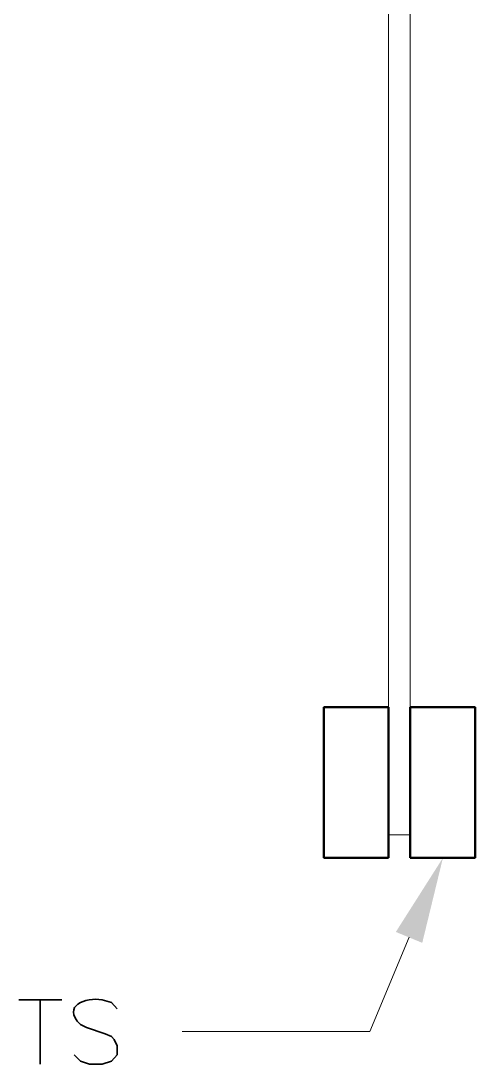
# Model space of a CAD drawing. Header units: inches. Extents: x 5 to 516, y -193 to 129.
# Drawn here: x 18.479 to 19.357, y -180.21 to -178.194 of the extents above; entities that cross this region are included whole.
import ezdxf

# ---------------------------------------------------------------- set-up
doc = ezdxf.new("R2010")
doc.units = ezdxf.units.IN
doc.header["$MEASUREMENT"] = 0
doc.layers.add('PDF7_Geometry', color=7, linetype='Continuous')
doc.layers.add('PDF7_Solid Fills', color=7, linetype='Continuous')

msp = doc.modelspace()

# ---------------------------------------------------------------- linework, layer by layer
at = {"layer": 'PDF7_Geometry', "lineweight": 15}
for points in [[(19.2313269, -177.5235609), (19.1891046, -177.5235609), (19.1891046, -179.7668944)], [(19.2313274, -177.5235609), (19.2313274, -179.7668944)], [(19.1891046, -179.7668947), (19.2313269, -179.7668947)], [(19.2291075, -179.9646724), (19.153552, -180.1468946), (18.7902186, -180.1468946)]]:
    msp.add_lwpolyline(points, dxfattribs=at)
at = {"layer": 'PDF7_Geometry', "lineweight": 50}
for points in [[(19.1891046, -179.8113396), (19.1891046, -179.5202285), (19.0646602, -179.5202285), (19.0646602, -179.8113396)], [(19.2313274, -179.8113396), (19.2313274, -179.5202285), (19.356883, -179.5202285), (19.356883, -179.8113396)]]:
    msp.add_lwpolyline(points, close=True, dxfattribs=at)
at = {"layer": 'PDF7_Geometry', "lineweight": 35}
for points in [[(18.4746632, -180.0857831), (18.5579965, -180.0857831)], [(18.5157738, -180.0857831), (18.5157738, -180.2102276)], [(18.6646634, -180.1035613), (18.6535523, -180.0913391), (18.6357745, -180.0857835)], [(18.5935523, -180.1335613), (18.6057745, -180.1391168), (18.6413301, -180.1513391), (18.6535523, -180.1568946), (18.6591078, -180.1624502), (18.6646634, -180.1746724), (18.6646634, -180.1924502), (18.6535523, -180.2046724), (18.6357745, -180.210228), (18.6113301, -180.210228), (18.5935523, -180.2046724), (18.5813301, -180.1924502)]]:
    msp.add_lwpolyline(points, dxfattribs=at)
msp.add_open_spline([(18.6357745, -180.0857835), (18.6036264, -180.080765), (18.5573301, -180.0968576), (18.5935523, -180.1335613)], degree=3, dxfattribs=at)
at = {"layer": 'PDF7_Solid Fills', "lineweight": 50, "transparency": 33554559}
msp.add_solid([(19.2035496, -179.9546728), (19.2946607, -179.8113395), (19.2546607, -179.9757839)], dxfattribs=at)

doc.saveas('drawing.dxf')
